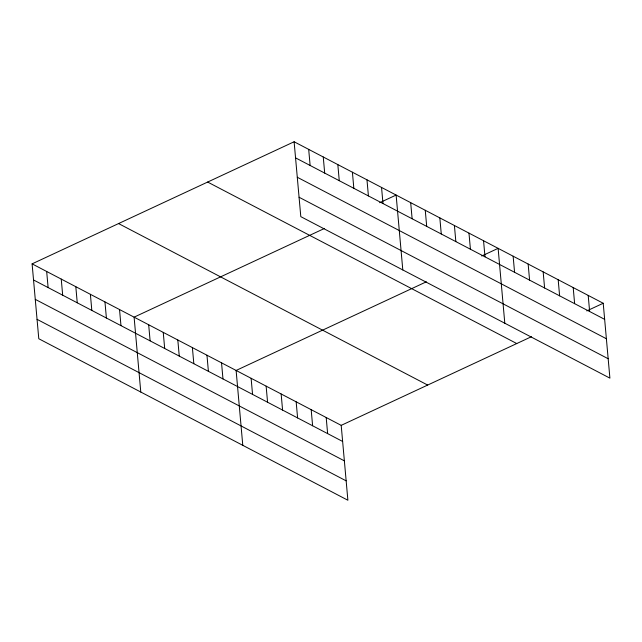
<?xml version="1.0" encoding="UTF-8"?>
<svg xmlns="http://www.w3.org/2000/svg" width="642" height="642" viewBox="0 0 642 642"><rect width="100%" height="100%" fill="white"/><g stroke="black" fill="none" stroke-linecap="round" stroke-linejoin="round"><path stroke-width="0.96" d="M32.1 263.862L341.199 425.357L347.884 500.238L38.785 338.743L32.1 263.862L294.116 141.762L603.215 303.257L609.9 378.138L300.801 216.643L294.116 141.762M324.354 228.504L134.106 317.156L140.783 392.037M379.687 202.712L396.122 195.056L402.799 269.937M426.36 281.798L236.112 370.45L242.788 445.331M481.693 256.006L498.12 248.35L504.805 323.231M341.199 425.357L531.448 336.705M586.788 310.913L603.215 303.257M295.553 157.86L604.652 319.355M297.286 177.256L606.385 338.751M299.068 197.238L608.167 358.742M207.647 182.055L516.754 343.55M118.561 223.568L427.668 385.064M33.536 279.96L342.635 441.455M35.27 299.357L344.369 460.852M37.051 319.339L346.15 480.842M588.2 295.416L589.637 311.506M573.194 287.568L574.63 303.666M558.179 279.727L559.615 295.826M543.164 271.887L544.601 287.977M528.149 264.039L529.586 280.137M513.135 256.198L514.571 272.288M483.554 240.734L484.991 256.832M468.981 233.126L470.417 249.216M454.408 225.511L455.844 241.609M439.834 217.895L441.271 233.993M425.261 210.287L426.697 226.377M410.687 202.671L412.124 218.762M381.549 187.44L382.985 203.538M366.975 179.832L368.412 195.922M352.402 172.216L353.838 188.315M337.828 164.601L339.265 180.699M323.255 156.993L324.692 173.083M308.69 149.377L310.126 165.467M326.192 417.517L327.629 433.607M311.177 409.668L312.614 425.766M296.163 401.828L297.599 417.918M281.148 393.979L282.584 410.077M266.133 386.139L267.57 402.237M251.118 378.298L252.555 394.389M221.538 362.834L222.975 378.932M206.965 355.227L208.401 371.317M192.391 347.611L193.828 363.701M177.818 339.995L179.254 356.093M163.245 332.379L164.681 348.478M148.679 324.772L150.116 340.862M119.532 309.54L120.969 325.638M104.959 301.933L106.395 318.023M90.386 294.317L91.822 310.415M75.812 286.701L77.249 302.799M61.247 279.093L62.683 295.184M46.673 271.478L48.11 287.568"/></g></svg>
